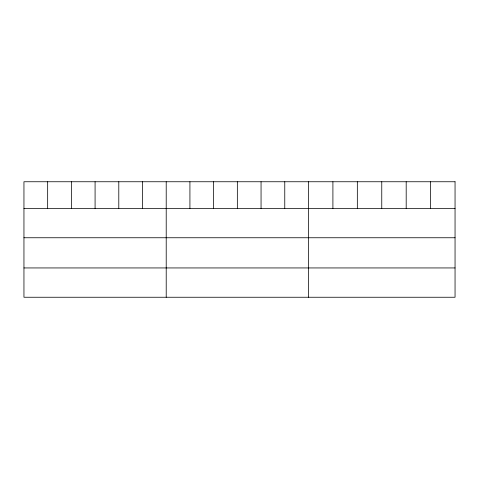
<?xml version="1.0" encoding="UTF-8"?>
<svg xmlns="http://www.w3.org/2000/svg" width="479" height="479" viewBox="0 0 479 479"><rect width="100%" height="100%" fill="white"/><g stroke="black" fill="none" stroke-linecap="round" stroke-linejoin="round"><path stroke-width="0.72" d="M23.95 208.449L455.05 208.449M23.95 237.752L455.05 237.752M23.95 267.941L455.05 267.941M430.621 181.751L430.621 208.449M406.192 181.751L406.192 208.449M381.763 181.751L381.763 208.449M357.334 181.751L357.334 208.449M332.905 181.751L332.905 208.449M308.476 181.751L308.476 297.249M284.766 181.751L284.766 208.449M261.055 181.751L261.055 208.449M237.344 181.751L237.344 208.449M213.634 181.751L213.634 208.449M189.923 181.751L189.923 208.449M166.213 181.751L166.213 297.249M142.502 181.751L142.502 208.449M118.792 181.751L118.792 208.449M95.082 181.751L95.082 208.449M71.371 181.751L71.371 208.449M47.66 181.751L47.66 208.449M455.05 181.751L23.95 181.751L23.95 297.249L455.05 297.249L455.05 181.751"/></g></svg>
